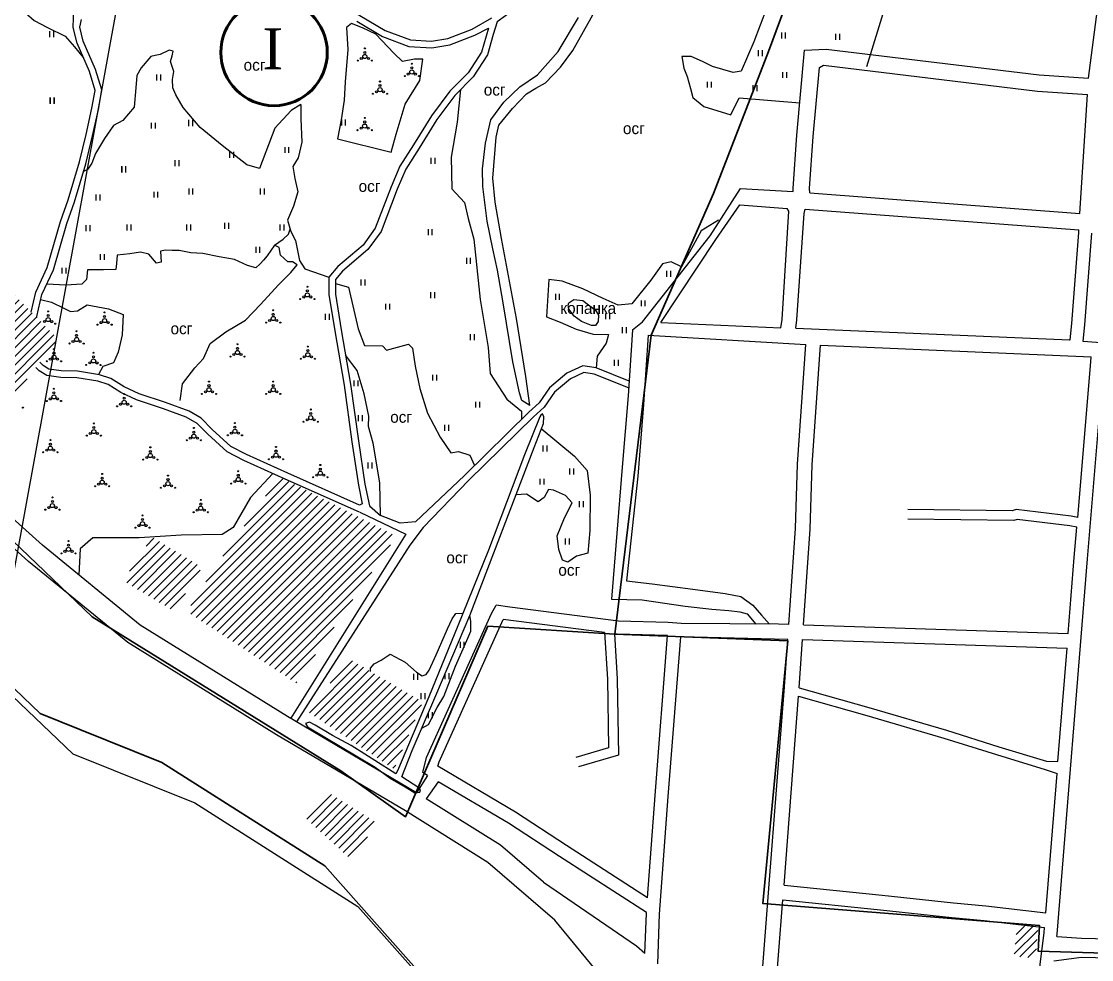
# Model space of a CAD drawing. Header units: millimetres. Extents: x 1378883 to 1389511, y 5662980 to 5673292.
# Drawn here: x 1384450 to 1385104, y 5668593 to 5669166 of the extents above; entities that cross this region are included whole.
import ezdxf

# ---------------------------------------------------------------- set-up
doc = ezdxf.new("R2010")
doc.units = ezdxf.units.MM
doc.layers.add('_5Інше', color=252, linetype='Continuous', lineweight=25)
for name, color, linetype in [('zona', 3, 'Continuous'), ('вулиці', 7, 'Continuous'), ('ВулНазва', 7, 'Continuous'), ('КартаСкан', 252, 'Continuous'), ('район', 6, 'Continuous')]:
    doc.layers.add(name, color=color, linetype=linetype)
doc.layers.get('ВулНазва').off()
picture_1 = doc.add_image_def('image1.tif', size_in_pixel=(29607, 29619))
pattern_1 = [(45, (2.4066, 2.8008), (-2.6516504294, 2.6516504294), [])]

# ---------------------------------------------------------------- blocks, each defined once
blk = doc.blocks.new('ТуріяВодоох')
at = {"layer": '_5Інше', "color": 140}
blk.add_lwpolyline([(48682, 27510), (48729, 27348), (48132, 27408), (47610, 27124), (47504, 26544), (47282, 26450), (47208, 26336), (47222, 26234), (47363, 26200), (47363, 26078), (47280, 26086), (47240, 25798), (47150, 25804)], dxfattribs=at)
blk = doc.blocks.new('ЛвЗд')
at = {"layer": '_5Інше', "color": 204, "linetype": 'Continuous'}
for points in [[(47223.884, 26805.976), (47549.646, 26491.135)], [(47549.646, 26491.135), (47623.926, 26460.628)], [(47623.926, 26460.628), (47723.211, 26396.857)], [(47723.211, 26396.857), (47977.079, 26107.139)]]:
    blk.add_lwpolyline(points, dxfattribs=at)

msp = doc.modelspace()

# ---------------------------------------------------------------- hatches: boundary and pattern name
at = {"layer": 'вулиці', "lineweight": -2}
h = msp.add_hatch(dxfattribs=at)
h.set_pattern_fill('ANSI31', color=2, scale=30, style=0)
h.set_pattern_definition(pattern_1)
h.paths.add_polyline_path([(1384470.32, 5668970.08), (1384470.9, 5668973.23), (1384436.62, 5669007.55), (1384375.42, 5668928.47), (1384410.74, 5668893.09)])
h.paths.add_polyline_path([(1384393.45, 5668938.45), (1384445.95, 5668938.45), (1384445.95, 5668945.95), (1384393.45, 5668945.95)], flags=24)
h = msp.add_hatch(dxfattribs=at)
h.set_pattern_fill('ANSI31', color=2, scale=30, style=0)
h.set_pattern_definition(pattern_1)
h.paths.add_polyline_path([(1384643.16, 5668869.67), (1384607.24, 5668888.01), (1384567.78, 5668832.43), (1384550.8, 5668805.46), (1384584.3, 5668783.6)])
h.paths.add_polyline_path([(1384583.23, 5668833.34), (1384608.23, 5668833.34), (1384608.23, 5668838.34), (1384583.23, 5668838.34)], flags=24)
h = msp.add_hatch(dxfattribs=at)
h.set_pattern_fill('ANSI31', color=2, scale=30, style=0)
h.set_pattern_definition(pattern_1)
h.paths.add_polyline_path([(1384678.67, 5668851.54), (1384643.16, 5668869.67), (1384584.27, 5668783.56), (1384617.41, 5668761.94)])
h.paths.add_polyline_path([(1384623.13, 5668814.24), (1384644.52, 5668814.24), (1384644.52, 5668821.71), (1384623.13, 5668821.71)], flags=24)
h = msp.add_hatch(dxfattribs=at)
h.set_pattern_fill('ANSI31', color=2, scale=30, style=0)
h.set_pattern_definition(pattern_1)
h.paths.add_polyline_path([(1384559.98, 5668832.66), (1384529.42, 5668850.99), (1384511.9, 5668824.33), (1384543, 5668805.69)])
h.paths.add_polyline_path([(1384502.47, 5668824.87), (1384562.89, 5668824.87), (1384562.89, 5668833.62), (1384502.47, 5668833.62)], flags=9)
h = msp.add_hatch(dxfattribs=at)
h.set_pattern_fill('ANSI31', color=2, scale=30, style=0)
h.set_pattern_definition(pattern_1)
h.paths.add_polyline_path([(1384651.38, 5668775.72), (1384649.46, 5668776.79), (1384625.08, 5668744.04), (1384677.28, 5668709.26), (1384680.25, 5668715.83), (1384694.75, 5668750.35)])
h.paths.add_polyline_path([(1384624.15, 5668740.44), (1384693.32, 5668740.44), (1384693.32, 5668747.94), (1384624.15, 5668747.94)], flags=9)
h = msp.add_hatch(dxfattribs=at)
h.set_pattern_fill('ANSI31', color=2, scale=30, style=0)
h.set_pattern_definition(pattern_1)
h.paths.add_polyline_path([(1384639.01, 5668693.82), (1384622.11, 5668680.37), (1384651.68, 5668653.44), (1384666.66, 5668676.5)])
h.paths.add_polyline_path([(1384618.36, 5668673.1), (1384663.36, 5668673.1), (1384663.36, 5668678.1), (1384618.36, 5668678.1)], flags=9)
h = msp.add_hatch(dxfattribs=at)
h.set_pattern_fill('ANSI31', color=2, scale=30, style=0)
h.set_pattern_definition(pattern_1)
h.paths.add_polyline_path([(1385068.95, 5668593.54), (1385069.98, 5668599.55), (1385070.71, 5668612.88), (1385057.87, 5668613.64), (1385056.18, 5668594.96)])
h.paths.add_polyline_path([(1385056.8, 5668601.69), (1385072.63, 5668601.69), (1385072.63, 5668606.69), (1385056.8, 5668606.69)], flags=9)

# ---------------------------------------------------------------- linework, layer by layer
at = {"layer": 'zona', "color": 3, "lineweight": 60}
msp.add_circle((1384603.96, 5669147.21), 32.54, dxfattribs=at)
at = {"layer": 'вулиці', "color": 7, "lineweight": -2}
for p, q in [((1384466.97, 5669156.59), (1384466.97, 5669160.19)), ((1384466.97, 5669156.59), (1384466.97, 5669160.19)), ((1384469.37, 5669156.59), (1384469.37, 5669160.19)), ((1384469.37, 5669156.59), (1384469.37, 5669160.19)), ((1384467.24, 5669115.99), (1384467.24, 5669119.59)), ((1384467.29, 5669115.76), (1384467.29, 5669119.36)), ((1384467.41, 5669116.07), (1384467.41, 5669119.67)), ((1384469.64, 5669115.99), (1384469.64, 5669119.59)), ((1384469.69, 5669115.76), (1384469.69, 5669119.36)), ((1384469.81, 5669116.07), (1384469.81, 5669119.67))]:
    msp.add_line(p, q, dxfattribs=at)
at = {"layer": 'вулиці', "color": 7}
for p, q in [((1384914.16, 5669155.71), (1384914.16, 5669159.31)), ((1384916.56, 5669155.71), (1384916.56, 5669159.31)), ((1384947.27, 5669154.98), (1384947.27, 5669158.58)), ((1384949.67, 5669154.98), (1384949.67, 5669158.58)), ((1384900.03, 5669145), (1384900.03, 5669148.6)), ((1384902.43, 5669145), (1384902.43, 5669148.6)), ((1384532.3, 5669130.13), (1384532.3, 5669133.73)), ((1384532.3, 5669130.13), (1384532.3, 5669133.73)), ((1384534.7, 5669130.13), (1384534.7, 5669133.73)), ((1384534.7, 5669130.13), (1384534.7, 5669133.73)), ((1384914.89, 5669131.62), (1384914.89, 5669135.22)), ((1384917.29, 5669131.62), (1384917.29, 5669135.22)), ((1384868.82, 5669125.73), (1384868.82, 5669129.33)), ((1384871.22, 5669125.73), (1384871.22, 5669129.33)), ((1384896.83, 5669123.54), (1384896.83, 5669127.14)), ((1384899.23, 5669123.54), (1384899.23, 5669127.14)), ((1384529.14, 5669100.64), (1384529.14, 5669104.24)), ((1384529.14, 5669100.64), (1384529.14, 5669104.24)), ((1384531.54, 5669100.64), (1384531.54, 5669104.24)), ((1384531.54, 5669100.64), (1384531.54, 5669104.24)), ((1384551.93, 5669102.36), (1384551.93, 5669105.96)), ((1384551.97, 5669102.12), (1384551.97, 5669105.72)), ((1384554.33, 5669102.36), (1384554.33, 5669105.96)), ((1384554.37, 5669102.12), (1384554.37, 5669105.72)), ((1384645.32, 5669102.57), (1384645.32, 5669106.17)), ((1384647.72, 5669102.57), (1384647.72, 5669106.17)), ((1384610.69, 5669085.81), (1384610.69, 5669089.41)), ((1384610.69, 5669085.81), (1384610.69, 5669089.41)), ((1384613.09, 5669085.81), (1384613.09, 5669089.41)), ((1384613.09, 5669085.81), (1384613.09, 5669089.41)), ((1384543.64, 5669077.81), (1384543.64, 5669081.41)), ((1384543.64, 5669077.81), (1384543.64, 5669081.41)), ((1384546.04, 5669077.81), (1384546.04, 5669081.41)), ((1384546.04, 5669077.81), (1384546.04, 5669081.41)), ((1384577.01, 5669082.87), (1384577.01, 5669086.47)), ((1384579.41, 5669082.87), (1384579.41, 5669086.47)), ((1384700.06, 5669079.12), (1384700.06, 5669082.72)), ((1384702.46, 5669079.12), (1384702.46, 5669082.72)), ((1384511, 5669074.04), (1384511, 5669077.64)), ((1384511.04, 5669073.8), (1384511.04, 5669077.4)), ((1384511.05, 5669074.16), (1384511.05, 5669077.76)), ((1384511.09, 5669073.92), (1384511.09, 5669077.52)), ((1384511.09, 5669073.92), (1384511.09, 5669077.52)), ((1384513.4, 5669074.04), (1384513.4, 5669077.64)), ((1384513.44, 5669073.8), (1384513.44, 5669077.4)), ((1384513.45, 5669074.16), (1384513.45, 5669077.76)), ((1384513.49, 5669073.92), (1384513.49, 5669077.52)), ((1384513.49, 5669073.92), (1384513.49, 5669077.52)), ((1384530.63, 5669058.49), (1384530.63, 5669062.09)), ((1384530.63, 5669058.49), (1384530.63, 5669062.09)), ((1384533.03, 5669058.49), (1384533.03, 5669062.09)), ((1384533.03, 5669058.49), (1384533.03, 5669062.09)), ((1384552.04, 5669060.4), (1384552.04, 5669064)), ((1384552.04, 5669060.4), (1384552.04, 5669064)), ((1384554.44, 5669060.4), (1384554.44, 5669064)), ((1384554.44, 5669060.4), (1384554.44, 5669064)), ((1384595.68, 5669060.4), (1384595.68, 5669064)), ((1384598.08, 5669060.4), (1384598.08, 5669064)), ((1384495.27, 5669056.82), (1384495.27, 5669060.42)), ((1384495.27, 5669056.82), (1384495.27, 5669060.42)), ((1384497.67, 5669056.82), (1384497.67, 5669060.42)), ((1384497.67, 5669056.82), (1384497.67, 5669060.42)), ((1384514.28, 5669038.5), (1384514.28, 5669042.1)), ((1384514.28, 5669038.5), (1384514.28, 5669042.1)), ((1384516.68, 5669038.5), (1384516.68, 5669042.1)), ((1384516.68, 5669038.5), (1384516.68, 5669042.1)), ((1384550.65, 5669038.5), (1384550.65, 5669042.1)), ((1384550.65, 5669038.5), (1384550.65, 5669042.1)), ((1384553.05, 5669038.5), (1384553.05, 5669042.1)), ((1384553.05, 5669038.5), (1384553.05, 5669042.1)), ((1384573.86, 5669039.44), (1384573.86, 5669043.04)), ((1384576.26, 5669039.44), (1384576.26, 5669043.04)), ((1384607.69, 5669038.5), (1384607.69, 5669042.1)), ((1384607.69, 5669038.5), (1384607.69, 5669042.1)), ((1384610.09, 5669038.5), (1384610.09, 5669042.1)), ((1384610.09, 5669038.5), (1384610.09, 5669042.1)), ((1384489.24, 5669038.1), (1384489.24, 5669041.7)), ((1384489.24, 5669038.1), (1384489.24, 5669041.7)), ((1384491.64, 5669038.1), (1384491.64, 5669041.7)), ((1384491.64, 5669038.1), (1384491.64, 5669041.7)), ((1384698.26, 5669035.63), (1384698.26, 5669039.23)), ((1384700.66, 5669035.63), (1384700.66, 5669039.23)), ((1384497.91, 5669020.44), (1384497.91, 5669024.04)), ((1384497.91, 5669020.44), (1384497.91, 5669024.04)), ((1384500.31, 5669020.44), (1384500.31, 5669024.04)), ((1384500.31, 5669020.44), (1384500.31, 5669024.04)), ((1384592.98, 5669024.77), (1384592.98, 5669028.37)), ((1384592.98, 5669024.77), (1384592.98, 5669028.37)), ((1384595.38, 5669024.77), (1384595.38, 5669028.37)), ((1384595.38, 5669024.77), (1384595.38, 5669028.37)), ((1384721.68, 5669018.03), (1384721.68, 5669021.63)), ((1384724.08, 5669018.03), (1384724.08, 5669021.63)), ((1384474.58, 5669012.04), (1384474.58, 5669015.64)), ((1384474.58, 5669012.04), (1384474.58, 5669015.64)), ((1384476.98, 5669012.04), (1384476.98, 5669015.64)), ((1384476.98, 5669012.04), (1384476.98, 5669015.64)), ((1384843.97, 5669010.18), (1384843.97, 5669013.78)), ((1384846.37, 5669010.18), (1384846.37, 5669013.78)), ((1384657.28, 5669004.77), (1384657.28, 5669008.37)), ((1384659.68, 5669004.77), (1384659.68, 5669008.37)), ((1384699.86, 5668997.07), (1384699.86, 5669000.67)), ((1384702.26, 5668997.07), (1384702.26, 5669000.67)), ((1384776.09, 5668996.12), (1384776.09, 5668999.72)), ((1384778.49, 5668996.12), (1384778.49, 5668999.72)), ((1384672.25, 5668990.09), (1384672.25, 5668993.69)), ((1384674.65, 5668990.09), (1384674.65, 5668993.69)), ((1384828.42, 5668992.13), (1384828.42, 5668995.73)), ((1384830.82, 5668992.13), (1384830.82, 5668995.73)), ((1384635.47, 5668983.82), (1384635.47, 5668987.42)), ((1384637.87, 5668983.82), (1384637.87, 5668987.42)), ((1384806.77, 5668984.15), (1384806.77, 5668987.75)), ((1384809.17, 5668984.15), (1384809.17, 5668987.75)), ((1384816.86, 5668975.75), (1384816.86, 5668979.35)), ((1384819.26, 5668975.75), (1384819.26, 5668979.35)), ((1384724.1, 5668971.49), (1384724.1, 5668975.09)), ((1384726.5, 5668971.49), (1384726.5, 5668975.09)), ((1384812.03, 5668955.8), (1384812.03, 5668959.4)), ((1384814.43, 5668955.8), (1384814.43, 5668959.4)), ((1384652.91, 5668943.2), (1384652.91, 5668946.8)), ((1384655.31, 5668943.2), (1384655.31, 5668946.8)), ((1384700.96, 5668946.69), (1384700.96, 5668950.29)), ((1384703.36, 5668946.69), (1384703.36, 5668950.29)), ((1384727.35, 5668930.14), (1384727.35, 5668933.74)), ((1384729.75, 5668930.14), (1384729.75, 5668933.74)), ((1384655.52, 5668921.9), (1384655.52, 5668925.5)), ((1384657.92, 5668921.9), (1384657.92, 5668925.5)), ((1384708.3, 5668916.05), (1384708.3, 5668919.65)), ((1384710.7, 5668916.05), (1384710.7, 5668919.65)), ((1384768.38, 5668903.43), (1384768.38, 5668907.03)), ((1384770.78, 5668903.43), (1384770.78, 5668907.03)), ((1384661.51, 5668893.01), (1384661.51, 5668896.61)), ((1384663.91, 5668893.01), (1384663.91, 5668896.61)), ((1384784.68, 5668889.28), (1384784.68, 5668892.88)), ((1384787.08, 5668889.28), (1384787.08, 5668892.88)), ((1384766.61, 5668883.13), (1384766.61, 5668886.73)), ((1384769.01, 5668883.13), (1384769.01, 5668886.73)), ((1384790.64, 5668869.33), (1384790.64, 5668872.93)), ((1384793.04, 5668869.33), (1384793.04, 5668872.93)), ((1384782.06, 5668846.51), (1384782.06, 5668850.11)), ((1384784.46, 5668846.51), (1384784.46, 5668850.11)), ((1384717.81, 5668783.36), (1384717.81, 5668786.96)), ((1384720.21, 5668783.36), (1384720.21, 5668786.96)), ((1384689.38, 5668763.81), (1384689.38, 5668767.41)), ((1384691.78, 5668763.81), (1384691.78, 5668767.41)), ((1384708.5, 5668764.19), (1384708.5, 5668767.79)), ((1384710.9, 5668764.19), (1384710.9, 5668767.79)), ((1384693.86, 5668752.07), (1384693.86, 5668755.67)), ((1384696.26, 5668752.07), (1384696.26, 5668755.67)), ((1384698.42, 5668740.46), (1384698.42, 5668744.06)), ((1384700.82, 5668740.46), (1384700.82, 5668744.06))]:
    msp.add_line(p, q, dxfattribs=at)
at = {"layer": 'вулиці', "color": 7, "lineweight": -2}
for points in [[(1384691.08, 5668694.84), (1384691.08, 5668694.84), (1384612.1, 5668741.43), (1384522.25, 5668797.2), (1384462.47, 5668846.04), (1384402.79, 5668899.63), (1384329.83, 5668966.7), (1384223.34, 5669066.62), (1384032.82, 5669243.25), (1383753.64, 5669510.88)], [(1384481.27, 5669162.55), (1384481.69, 5669173.84), (1384489.2, 5669203.9), (1384499.52, 5669237.52), (1384499.71, 5669251.58), (1384492.39, 5669268.83), (1384488.25, 5669279.99), (1384489.19, 5669298.18), (1384493.13, 5669313.17), (1384497.08, 5669347.78), (1384498.87, 5669356.71), (1384500.5, 5669371.37)], [(1384489.2, 5669203.9), (1384482.25, 5669214.51), (1384478.61, 5669220.87), (1384471.18, 5669223.74), (1384465.88, 5669219.66), (1384455.27, 5669202.4), (1384450.73, 5669185.6), (1384450.42, 5669176.67), (1384452.39, 5669171.22), (1384457.39, 5669166.68), (1384465.44, 5669162.37), (1384476.35, 5669157.07), (1384481.95, 5669150.56), (1384487.39, 5669144.15)], [(1384717.93, 5669124.5), (1384715.84, 5669104.63), (1384712.18, 5669083.2), (1384712.7, 5669063.86), (1384720.29, 5669055.5), (1384722.65, 5669045.83), (1384726.05, 5669033.17), (1384729.98, 5668996.32), (1384734.86, 5668966.86), (1384736.12, 5668951.11), (1384746.21, 5668935.36), (1384755.25, 5668927.96), (1384755.22, 5668922.96)], [(1384784.03, 5668994.13), (1384787.2, 5668996.3), (1384792.68, 5668995.67), (1384800.49, 5668989.77), (1384802.18, 5668986.68), (1384802.11, 5668982.74), (1384800.49, 5668980.42), (1384798.03, 5668980.35), (1384791.91, 5668982.74), (1384787.41, 5668985.97), (1384784.17, 5668990.26), (1384783.68, 5668992.86), (1384784.03, 5668994.13)], [(1384822.95, 5668977.64), (1384829.03, 5668982.69)], [(1384820.91, 5668946.36), (1384800.74, 5668954.41), (1384792.74, 5668955.74), (1384782.92, 5668951.26), (1384772.26, 5668942.29), (1384765.95, 5668933.04), (1384759.63, 5668927.3), (1384720.31, 5668888.68), (1384690.46, 5668860.28), (1384681.06, 5668859.47), (1384669.12, 5668864.34)], [(1384820.64, 5668942.17), (1384799.66, 5668950.53), (1384793.29, 5668951.59), (1384785.08, 5668947.85), (1384775.25, 5668939.58), (1384768.99, 5668930.4), (1384762.38, 5668924.39), (1384723.09, 5668885.81), (1384695.02, 5668856.9), (1384687.03, 5668846.08), (1384687.03, 5668846.08)], [(1384603.16, 5668889.86), (1384589.65, 5668875.33), (1384579.04, 5668856.87), (1384572.35, 5668852.55), (1384547.19, 5668852.16), (1384521.64, 5668850.59), (1384493.34, 5668850.59), (1384485.47, 5668843.91), (1384484.64, 5668827.93)], [(1384656.35, 5668866.23), (1384684.57, 5668852.75)], [(1384684.57, 5668852.75), (1384614.33, 5668740.29)], [(1384687.03, 5668846.08), (1384617.7, 5668738.13)], [(1384694.23, 5668734.21), (1384698.35, 5668736.51), (1384703.63, 5668746.97), (1384707.64, 5668753.69), (1384714.8, 5668772.13), (1384721.87, 5668787.78), (1384724.17, 5668793.51), (1384724.17, 5668799.72), (1384723.65, 5668803.05)]]:
    msp.add_lwpolyline(points, dxfattribs=at)
at = {"layer": 'вулиці', "color": 7}
for points in [[(1385117.66, 5668170.14), (1385119.44, 5668179.84), (1385115.81, 5668191.14), (1385084.93, 5668207.59), (1385044.55, 5668231.07), (1385011.11, 5668263.88), (1384921.24, 5668355.63), (1384887.8, 5668391.45), (1384858.83, 5668466.34), (1384842.26, 5668500.97), (1384813.31, 5668563.37), (1384800.19, 5668586.95), (1384775.5, 5668616.92), (1384734.68, 5668652.27), (1384684.33, 5668683.73), (1384605.37, 5668730.3), (1384514.68, 5668786.6), (1384454.01, 5668836.16), (1384394.05, 5668890.01), (1384320.98, 5668957.17), (1384214.47, 5669057.11), (1384023.9, 5669233.79), (1383744.64, 5669501.49)], [(1384760.22, 5668931.43), (1384757.74, 5668949.15), (1384752.14, 5668984.56), (1384743.04, 5669033.44), (1384739.12, 5669055.65), (1384737.73, 5669070.46), (1384739.69, 5669095.45), (1384741.23, 5669102.85), (1384749.76, 5669112.91), (1384758.29, 5669121.99), (1384763.88, 5669125.35), (1384769.76, 5669128.56), (1384778.91, 5669138.15), (1384786.53, 5669148.32), (1384804.34, 5669180.17), (1384828.44, 5669224.47), (1384836.07, 5669239.12), (1384838.41, 5669246.16), (1384854.47, 5669274.2), (1384864.65, 5669295.89), (1384876.99, 5669322.37), (1384878.55, 5669327.64), (1384901.83, 5669326.86), (1384920.72, 5669324.17)], [(1385074.88, 5669283.87), (1385072.35, 5669279.99), (1385067.38, 5669272.67), (1385060.77, 5669267.25), (1385054.26, 5669263.27), (1385041.18, 5669255.77), (1385022.43, 5669243.93), (1385019.24, 5669236.15), (1385015.88, 5669232.79), (1385011.63, 5669236.15), (1385006.68, 5669232.09), (1385002.96, 5669226.43), (1384990.69, 5669213.12), (1384988.46, 5669203.97), (1384991.18, 5669196.06), (1384972.62, 5669182.22), (1384977.53, 5669176.19), (1384966.05, 5669138.47)], [(1385101.58, 5669131.56), (1385111.45, 5669206.75)], [(1384912.53, 5669194.58), (1384897.24, 5669153.61), (1384889.4, 5669135.88), (1384884.44, 5669135.05), (1384871.89, 5669138.66), (1384865.87, 5669141.75), (1384858.83, 5669144.67), (1384853.15, 5669144.84), (1384854.35, 5669137.63), (1384856.42, 5669132.47), (1384858.48, 5669125.09), (1384859.86, 5669119.59), (1384866.56, 5669114.27), (1384883.07, 5669109.12), (1384888.23, 5669119.42), (1384925.25, 5669116.33), (1384925.25, 5669116.33)], [(1384524.86, 5669191.23), (1384533.28, 5669183.94), (1384545.57, 5669177.47), (1384554.14, 5669174.72), (1384565.4, 5669175.03), (1384582.63, 5669178.37), (1384598.52, 5669181.51), (1384616.56, 5669181.51), (1384634.35, 5669180.61), (1384656.44, 5669169.89), (1384671.97, 5669160.62), (1384687.27, 5669154.83), (1384700.17, 5669154.04), (1384710.23, 5669155.77), (1384725.05, 5669161.52), (1384737.01, 5669168.37)], [(1384750.47, 5669173.23), (1384740.41, 5669165.9), (1384737.9, 5669158.15), (1384734.32, 5669145.68), (1384725.73, 5669132.29), (1384714.42, 5669120.98), (1384703.51, 5669106.29), (1384692.61, 5669088.7), (1384684.44, 5669075.93), (1384679.2, 5669063.58), (1384669.33, 5669037.89), (1384661.37, 5669026.8), (1384645.86, 5669013.61), (1384641.46, 5669008.38), (1384641.46, 5668999.58), (1384645.02, 5668977.72), (1384650.68, 5668944.43), (1384655.5, 5668909.77), (1384659.48, 5668883.39), (1384662.21, 5668870.21), (1384669.12, 5668864.34), (1384669.12, 5668864.34)], [(1384459.05, 5668985.1), (1384459.09, 5668985.76), (1384462.16, 5668999.38), (1384469.15, 5669014.37), (1384477.34, 5669042.72), (1384481.95, 5669056), (1384488.94, 5669079.24), (1384493.04, 5669096.27), (1384496.62, 5669112.44), (1384498.67, 5669124.29), (1384494.92, 5669136.89), (1384487.42, 5669154.09), (1384485.38, 5669162.6), (1384486.4, 5669167.37)], [(1384654.54, 5669166.37), (1384670.22, 5669157), (1384686.42, 5669150.87), (1384700.39, 5669150.02), (1384711.3, 5669151.9), (1384726.68, 5669157.86), (1384734.95, 5669162.03)], [(1384760.22, 5668931.43), (1384755.45, 5668934.54), (1384753.99, 5668939.27), (1384749.94, 5668958.16), (1384743.98, 5668994.23), (1384740.42, 5669014.26), (1384737.69, 5669027.23), (1384734.3, 5669044.03), (1384731.58, 5669065.32), (1384731.41, 5669076.18), (1384733.28, 5669091.79), (1384736.34, 5669106.13), (1384744.32, 5669116.82), (1384754.18, 5669126.15), (1384764.88, 5669133.45), (1384777.64, 5669147.79), (1384790.04, 5669168.49)], [(1384455.62, 5668988.53), (1384458.35, 5669000.68), (1384465.39, 5669015.78), (1384473.53, 5669043.93), (1384478.14, 5669057.23), (1384485.08, 5669080.28), (1384489.14, 5669097.17), (1384492.69, 5669113.22), (1384494.57, 5669124.05), (1384491.16, 5669135.52), (1384483.61, 5669152.81), (1384481.27, 5669162.55)], [(1384734.95, 5669162.03), (1384730.64, 5669147.35), (1384722.6, 5669134.81), (1384711.38, 5669123.61), (1384700.2, 5669108.54), (1384689.23, 5669090.84), (1384680.89, 5669077.81), (1384675.49, 5669065.08), (1384665.78, 5669039.8), (1384658.4, 5669029.53), (1384643.01, 5669016.44), (1384637.46, 5669009.83), (1384637.46, 5668999.26), (1384641.08, 5668977.06), (1384646.73, 5668943.82), (1384651.54, 5668909.19), (1384655.54, 5668882.69), (1384657.89, 5668871.34)], [(1384646.81, 5669118), (1384645.01, 5669105.94), (1384642.7, 5669094.4), (1384675.57, 5669086.19), (1384678.66, 5669097.22), (1384684.05, 5669115.69), (1384693.04, 5669130.06), (1384694.84, 5669143.15), (1384689.7, 5669143.15), (1384682.51, 5669141.61), (1384677.12, 5669146.74), (1384666.14, 5669158.42), (1384658.01, 5669162.16), (1384651.38, 5669164.94), (1384648.17, 5669162.37), (1384649.02, 5669149.01), (1384647.42, 5669129.23), (1384646.81, 5669118)], [(1384620.34, 5669115.33), (1384614.37, 5669111.76), (1384604.35, 5669101.03), (1384595.04, 5669076.24), (1384595.04, 5669076.24), (1384587.4, 5669078.62), (1384572.37, 5669090.3), (1384558.77, 5669101.27), (1384548.51, 5669113.66), (1384543.97, 5669121.29), (1384542.06, 5669125.58), (1384541.87, 5669130.6), (1384542.74, 5669135.66), (1384540.76, 5669141.72), (1384541.75, 5669145.06), (1384542.37, 5669148.03), (1384539.89, 5669148.52), (1384534.45, 5669146.05), (1384531.23, 5669145.31), (1384528.76, 5669144.69), (1384522.69, 5669137.89), (1384520.09, 5669133.19), (1384519.6, 5669125.53), (1384518.46, 5669113.83), (1384511.53, 5669105.67), (1384505.84, 5669102.58), (1384500.27, 5669094.54), (1384494.95, 5669085.4), (1384492.6, 5669079.59), (1384490.25, 5669075.88), (1384487.42, 5669074.18)], [(1384921.27, 5669062.14), (1384921.15, 5669064.08), (1384923.48, 5669096.64), (1384928.14, 5669148.68), (1384941.43, 5669149.26), (1385071.53, 5669133.59), (1385101.58, 5669131.56)], [(1384931.35, 5669061.33), (1384931.17, 5669064.04), (1384933.45, 5669095.83), (1384937.23, 5669138.06), (1384939.67, 5669139.4), (1385070.53, 5669123.64), (1385100.96, 5669121.58)], [(1385096.43, 5669048.86), (1385100.96, 5669121.58)], [(1384620.34, 5669115.33), (1384620.28, 5669106.6), (1384620.98, 5669092.37), (1384618.73, 5669082.79), (1384615.48, 5669077.43), (1384616.61, 5669070.11), (1384618.44, 5669062.07), (1384615.91, 5669053.36), (1384612.24, 5669044.76), (1384614.21, 5669037.86), (1384617.18, 5669032.22), (1384619.57, 5669020.1), (1384622.82, 5669014.89), (1384637.46, 5669009.83)], [(1384829.03, 5668982.69), (1384870.55, 5669035.1), (1384889.08, 5669063.98)], [(1384889.08, 5669063.98), (1384921.27, 5669062.14)], [(1384931.35, 5669061.33), (1384931.35, 5669061.33), (1385096.43, 5669048.86)], [(1384840.35, 5668982.28), (1384873.87, 5669032.86), (1384888.51, 5669054)], [(1384888.51, 5669054), (1384917.6, 5669051.94)], [(1384913.72, 5668978.87), (1384914.5, 5668984.06), (1384918.54, 5669050.16), (1384917.6, 5669051.94)], [(1384922.88, 5668978.75), (1384923.4, 5668983.86), (1384927.82, 5669048.84), (1384928.44, 5669051.53)], [(1384928.44, 5669051.53), (1385095.81, 5669038.88)], [(1384875.51, 5669044.63), (1384865.03, 5669038.11), (1384853, 5669016.28), (1384846.68, 5669019.17), (1384841.43, 5669017.96), (1384834.17, 5669008.09), (1384822.67, 5668993.58), (1384814.2, 5668992.77), (1384805.12, 5668996.8), (1384792.62, 5669002.85), (1384780.11, 5669007.48), (1384771.84, 5669008.49), (1384771.24, 5668998.62), (1384770.43, 5668985.72), (1384778.9, 5668982.3), (1384788.58, 5668978.06), (1384799.07, 5668975.04), (1384808.35, 5668974.84), (1384806.94, 5668969.6), (1384801.49, 5668961.66), (1384800.74, 5668954.41)], [(1384604.18, 5669029.41), (1384609.5, 5669033.1), (1384612.72, 5669036.19), (1384613.8, 5669039.3)], [(1385090.39, 5668971.52), (1385091.4, 5668981.51), (1385095.71, 5669037.23), (1385095.81, 5669038.88)], [(1385098.36, 5668970.84), (1385099.37, 5668980.79), (1385103.69, 5669036.68)], [(1384546.64, 5668934.58), (1384548.08, 5668944.69), (1384555.66, 5668954.55), (1384560.81, 5668960.27), (1384564.96, 5668969.42), (1384574.55, 5668976.56), (1384586.43, 5668983.66), (1384595.74, 5668993.24), (1384606.76, 5669005.25), (1384614.2, 5669012.68), (1384618.06, 5669017.4), (1384615.34, 5669019.26), (1384612.48, 5669019.26), (1384607.9, 5669023.4), (1384607.18, 5669027.98), (1384604.18, 5669029.41), (1384599.74, 5669022.83), (1384597.45, 5669020.26), (1384595.45, 5669018.12), (1384592.87, 5669015.69), (1384587.72, 5669016.97), (1384579.85, 5669020.69), (1384570.41, 5669022.4), (1384560.39, 5669024.26), (1384553.09, 5669024.69), (1384545.94, 5669026.26), (1384541.79, 5669026.12), (1384537.64, 5669026.41), (1384534.63, 5669025.69), (1384534.92, 5669018.97), (1384532.2, 5669018.54), (1384527.45, 5669023.85), (1384522.29, 5669025.13), (1384515.85, 5669024.13), (1384508.13, 5669023.42), (1384507.7, 5669018.27), (1384507.27, 5669014.56), (1384499.68, 5669014.27), (1384489.95, 5669014.27), (1384489.38, 5669008.41), (1384486.52, 5669005.55), (1384476.75, 5669005.1), (1384465.1, 5669005.68)], [(1384641.46, 5669006.03), (1384649.49, 5669003.73), (1384655.37, 5668978.24), (1384659.24, 5668968.07), (1384670.28, 5668967.93), (1384672.72, 5668965.21), (1384686.19, 5668968.93), (1384688.51, 5668966.4), (1384690.24, 5668955.52), (1384693.1, 5668941.77), (1384697.71, 5668926.8), (1384705.45, 5668912.19), (1384712.05, 5668902.45), (1384716.64, 5668903.31), (1384723.52, 5668901.16), (1384726.54, 5668894.8)], [(1384461.34, 5668996.2), (1384467.92, 5668994.61), (1384475.55, 5668990.87), (1384479.55, 5668988.93), (1384483.81, 5668989.32), (1384489.76, 5668993.06), (1384502.81, 5668990.48), (1384511.85, 5668987.12), (1384511.2, 5668974.74), (1384508.62, 5668964.15), (1384505.78, 5668957.44), (1384499.45, 5668955.38), (1384496.6, 5668950.36)], [(1384822.95, 5668977.64), (1384820.32, 5668937.38), (1384816.77, 5668893.84), (1384810.25, 5668813.18), (1384828.83, 5668812.61), (1384855.28, 5668808.82), (1384871.47, 5668806.99), (1384881.78, 5668806.11), (1384888.53, 5668805.41), (1384893.09, 5668804.17), (1384898.38, 5668797.87)], [(1384840.35, 5668982.28), (1384913.72, 5668978.87)], [(1384922.88, 5668978.75), (1385090.01, 5668971.55), (1385090.39, 5668971.52)], [(1384832.59, 5668974.49), (1384829.81, 5668931.99), (1384826.25, 5668888.37), (1384819.26, 5668824.3), (1384835.05, 5668822.44), (1384859.87, 5668819.14), (1384879.7, 5668816.58), (1384889.24, 5668814.71), (1384896.62, 5668809.5), (1384901.83, 5668803.29), (1384906.68, 5668797.82)], [(1384832.59, 5668974.49), (1384928.95, 5668968.68)], [(1385098.14, 5668970.86), (1385200.15, 5668963.33), (1385208.32, 5668962.54), (1385244.17, 5668958.39), (1385276.69, 5668955.12)], [(1384918.59, 5668797.73), (1384922.64, 5668856.32), (1384923.78, 5668895.6), (1384928.95, 5668968.68)], [(1384927.59, 5668797.48), (1384931.63, 5668855.87), (1384932.77, 5668895.15), (1384937.94, 5668968.29)], [(1384937.94, 5668968.29), (1385103.31, 5668961.18)], [(1384657.89, 5668871.34), (1384656.25, 5668870.65), (1384612.46, 5668890.03), (1384587.17, 5668901.5), (1384577.63, 5668906.44), (1384566.21, 5668916.82), (1384559.39, 5668923.64), (1384552.06, 5668928.06), (1384537.68, 5668933.22), (1384521.49, 5668938.67), (1384512.29, 5668942.93), (1384504.27, 5668947.87), (1384497.29, 5668950.25), (1384483.82, 5668952.47), (1384473.93, 5668952.64), (1384466.43, 5668953.66), (1384462.85, 5668955.87), (1384460.86, 5668957.86)], [(1384669.12, 5668864.34), (1384668.57, 5668884.2), (1384664.61, 5668908.48), (1384661.64, 5668918.71), (1384661.92, 5668924.93), (1384659.1, 5668938.62), (1384654.85, 5668952.95), (1384647.65, 5668962.24)], [(1385082.36, 5668607.02), (1385082.55, 5668608.45), (1385100.96, 5668837.85), (1385110.97, 5668957.5), (1385111.28, 5668960.49)], [(1385095.05, 5668863.09), (1385103.01, 5668958.24), (1385103.31, 5668961.18)], [(1384656.21, 5668866.3), (1384656.21, 5668866.3), (1384610.82, 5668886.38), (1384585.43, 5668897.9), (1384575.32, 5668903.13), (1384563.45, 5668913.93), (1384556.9, 5668920.46), (1384550.33, 5668924.43), (1384536.37, 5668929.45), (1384520.01, 5668934.95), (1384510.39, 5668939.4), (1384502.56, 5668944.23), (1384496.31, 5668946.36), (1384483.46, 5668948.47), (1384473.63, 5668948.64), (1384465.05, 5668949.81), (1384460.35, 5668952.71), (1384458.4, 5668954.67)], [(1384625.56, 5668738.02), (1384623.24, 5668737.17), (1384624.51, 5668735.06), (1384665.8, 5668710.42), (1384674.97, 5668703.76), (1384684, 5668698.44), (1384690.05, 5668694.71), (1384693.12, 5668695.09), (1384693.43, 5668696.55), (1384692.43, 5668697.85), (1384681.99, 5668704.44), (1384688.42, 5668720.63), (1384702.81, 5668754.25), (1384723.65, 5668803.05), (1384762.97, 5668905.73), (1384768.57, 5668920.45), (1384768.82, 5668924.62), (1384767.94, 5668926.27), (1384767.07, 5668925.58), (1384766.47, 5668924.57), (1384756.96, 5668901.4), (1384734.96, 5668843.15), (1384716.27, 5668796.81), (1384698.63, 5668753.4), (1384679.35, 5668708.17), (1384678.47, 5668706.41), (1384676.12, 5668707.81), (1384651.07, 5668723.67), (1384639.67, 5668729.72), (1384629, 5668736.18), (1384625.56, 5668738.02)], [(1384767.16, 5668917.37), (1384787.48, 5668900.56), (1384795.26, 5668891.7), (1384797.07, 5668876.7), (1384796.89, 5668855.14), (1384795.8, 5668841.23), (1384788.75, 5668839.42), (1384783.5, 5668835.8), (1384780.25, 5668836.89), (1384778.07, 5668843.39), (1384776.99, 5668851.89), (1384781.51, 5668862.73), (1384786.04, 5668871.95), (1384782.05, 5668876.47), (1384774.82, 5668879.72), (1384771.74, 5668880.08), (1384769.03, 5668875.2), (1384765.41, 5668872.67), (1384758.17, 5668877.37), (1384751.72, 5668876.95)], [(1385095.05, 5668863.09), (1385091.13, 5668863.93), (1385057.38, 5668867.98), (1385054.94, 5668867.12), (1384991.29, 5668867.93)], [(1385094.54, 5668857.07), (1385090.15, 5668858), (1385058.05, 5668861.85), (1385055.93, 5668861.11), (1384991.21, 5668861.93)], [(1385089.27, 5668792.08), (1385092.99, 5668838.5), (1385094.54, 5668857.07)], [(1384697.84, 5668705.36), (1384694.84, 5668707.13), (1384697.22, 5668716.34), (1384736.78, 5668804.31), (1384739.61, 5668809.38)], [(1384748.13, 5668808.24), (1384739.61, 5668809.38)], [(1384912.22, 5668797.78), (1384852.79, 5668798.19), (1384844.9, 5668798.8), (1384814.37, 5668799.73), (1384748.13, 5668808.24)], [(1384663.01, 5668768.91), (1384662.95, 5668771.02), (1384665.1, 5668773.69), (1384669.42, 5668775.74), (1384674.86, 5668779.53), (1384684.19, 5668774.71), (1384691.07, 5668768.46), (1384694.56, 5668766.31), (1384696.92, 5668767.13), (1384698.67, 5668769.69), (1384702.98, 5668779.02), (1384709.97, 5668795.06), (1384712.74, 5668801.01), (1384715.1, 5668804.29), (1384719.37, 5668804.47)], [(1384832.21, 5668630.66), (1384782.7, 5668662.66), (1384751.45, 5668682.94), (1384704.09, 5668710.96), (1384704.8, 5668713.68), (1384743.93, 5668800.71)], [(1384805.95, 5668792.74), (1384743.93, 5668800.71)], [(1384918.59, 5668797.73), (1384912.22, 5668797.78)], [(1384927.59, 5668797.48), (1385089.27, 5668792.08)], [(1384805.95, 5668792.74), (1384807.73, 5668764.17), (1384808.33, 5668722.28), (1384788.33, 5668716.4)], [(1384812.01, 5668791.97), (1384813.73, 5668764.4), (1384814.4, 5668717.81), (1384790.02, 5668710.64)], [(1384844.47, 5668790.81), (1384813.73, 5668791.74), (1384812.01, 5668791.97)], [(1384832.21, 5668630.66), (1384836.89, 5668693.03), (1384844.47, 5668790.81)], [(1384838.41, 5668590.16), (1384839.48, 5668620.57), (1384844.87, 5668692.42), (1384852.45, 5668790.19)], [(1384917.94, 5668788.42), (1384852.45, 5668790.19)], [(1384898.25, 5668530.64), (1384906.61, 5668638.99), (1384915.95, 5668759.62), (1384917.94, 5668788.42)], [(1384924.93, 5668758.96), (1384926.97, 5668788.5)], [(1384926.97, 5668788.5), (1385088.54, 5668783.1)], [(1385082.99, 5668713.85), (1385088.54, 5668783.1)], [(1384924.93, 5668758.96), (1384967.48, 5668746.87), (1385014.78, 5668733.04), (1385046.92, 5668722.87), (1385076.06, 5668714.06), (1385082.99, 5668713.85)], [(1384915.59, 5668638.29), (1384924.53, 5668753.87)], [(1384924.53, 5668753.87), (1384966.1, 5668742.07), (1385013.33, 5668728.25), (1385045.44, 5668718.09), (1385075.25, 5668709.09), (1385082.41, 5668706.66)], [(1384697.84, 5668705.36), (1384691.08, 5668694.84)], [(1385075.57, 5668621.49), (1385082.41, 5668706.66)], [(1384704.24, 5668701.57), (1384697.01, 5668691.13)], [(1384831.53, 5668621.58), (1384778.35, 5668655.94), (1384747.23, 5668676.13), (1384704.24, 5668701.57)], [(1384768.56, 5668640.12), (1384742.42, 5668662.76), (1384697.01, 5668691.13)], [(1384768.56, 5668640.12), (1384825.55, 5668601.25), (1384830.64, 5668596.86)], [(1384915.59, 5668638.29), (1384975.5, 5668632.2), (1385019.14, 5668627.59), (1385038.87, 5668625.61), (1385075.57, 5668621.49)], [(1384909.67, 5668561.68), (1384914.89, 5668629.32)], [(1384914.89, 5668629.32), (1384974.57, 5668623.25), (1385018.22, 5668618.63), (1385037.92, 5668616.66), (1385074.85, 5668612.52)], [(1384830.64, 5668596.86), (1384831.49, 5668621.01), (1384831.53, 5668621.58)], [(1385051.01, 5668242.95), (1385057.16, 5668247.55), (1385057.91, 5668257.68), (1385061.45, 5668332.82), (1385062.37, 5668362.22), (1385063.27, 5668389.21), (1385065.29, 5668446.94), (1385065.37, 5668458.72), (1385069.32, 5668552.43), (1385072.02, 5668590.03), (1385074.59, 5668609.3), (1385074.85, 5668612.52)], [(1385082.36, 5668607.02), (1385097.32, 5668605.98), (1385190.79, 5668603.75)], [(1385080.37, 5668592.07), (1385097.38, 5668594.4), (1385191.9, 5668592.15)]]:
    msp.add_lwpolyline(points, dxfattribs=at)
for centre, radius in [((1384659.47, 5669147.22), 0.625), ((1384659.47, 5669149.72), 0.312), ((1384655.14, 5669142.22), 0.312), ((1384657.3, 5669143.47), 0.625), ((1384659.47, 5669144.72), 1.25), ((1384661.63, 5669143.47), 0.625), ((1384663.8, 5669142.22), 0.312), ((1384688.14, 5669140.28), 0.312), ((1384685.97, 5669134.03), 0.625), ((1384688.14, 5669135.28), 1.25), ((1384688.14, 5669137.78), 0.625), ((1384690.3, 5669134.03), 0.625), ((1384668.7, 5669126.96), 0.625), ((1384668.7, 5669129.46), 0.312), ((1384683.81, 5669132.78), 0.312), ((1384692.47, 5669132.78), 0.312), ((1384664.37, 5669121.96), 0.312), ((1384666.54, 5669123.21), 0.625), ((1384668.7, 5669124.46), 1.25), ((1384670.87, 5669123.21), 0.625), ((1384673.03, 5669121.96), 0.312), ((1384659.37, 5669107.22), 0.312), ((1384657.21, 5669100.97), 0.625), ((1384659.37, 5669102.22), 1.25), ((1384659.37, 5669104.72), 0.625), ((1384661.54, 5669100.97), 0.625), ((1384655.04, 5669099.72), 0.312), ((1384663.7, 5669099.72), 0.312), ((1384624.33, 5669004.02), 0.312), ((1384620, 5668996.52), 0.312), ((1384622.17, 5668997.77), 0.625), ((1384624.33, 5668999.02), 1.25), ((1384624.33, 5669001.52), 0.625), ((1384626.5, 5668997.77), 0.625), ((1384628.66, 5668996.52), 0.312), ((1384603.47, 5668989.66), 0.312), ((1384463.72, 5668982.77), 0.625), ((1384465.93, 5668983.97), 1.25), ((1384465.93, 5668986.47), 0.625), ((1384465.93, 5668988.97), 0.312), ((1384468.09, 5668982.72), 0.625), ((1384500.41, 5668983.36), 1.25), ((1384500.41, 5668985.86), 0.625), ((1384500.41, 5668988.36), 0.312), ((1384601.3, 5668983.41), 0.625), ((1384603.47, 5668984.66), 1.25), ((1384603.47, 5668987.16), 0.625), ((1384605.63, 5668983.41), 0.625), ((1384470.26, 5668981.47), 0.312), ((1384483.32, 5668976.81), 0.312), ((1384496.08, 5668980.86), 0.312), ((1384498.25, 5668982.11), 0.625), ((1384502.58, 5668982.11), 0.625), ((1384504.74, 5668980.86), 0.312), ((1384599.14, 5668982.16), 0.312), ((1384607.8, 5668982.16), 0.312), ((1384481.11, 5668970.6), 0.625), ((1384483.32, 5668971.81), 1.25), ((1384483.32, 5668974.31), 0.625), ((1384485.49, 5668970.56), 0.625), ((1384469.49, 5668963.47), 0.625), ((1384469.49, 5668965.97), 0.312), ((1384478.95, 5668969.35), 0.312), ((1384487.65, 5668969.31), 0.312), ((1384493.62, 5668963.7), 0.312), ((1384581.63, 5668963.87), 1.25), ((1384581.63, 5668966.37), 0.625), ((1384581.63, 5668968.87), 0.312), ((1384624.59, 5668962.5), 1.25), ((1384624.59, 5668965), 0.625), ((1384624.59, 5668967.5), 0.312), ((1384465.11, 5668958.52), 0.312), ((1384467.27, 5668959.77), 0.625), ((1384469.49, 5668960.97), 1.25), ((1384471.65, 5668959.72), 0.625), ((1384473.82, 5668958.47), 0.312), ((1384491.41, 5668957.49), 0.625), ((1384493.62, 5668958.7), 1.25), ((1384493.62, 5668961.2), 0.625), ((1384495.79, 5668957.45), 0.625), ((1384577.3, 5668961.37), 0.312), ((1384579.46, 5668962.62), 0.625), ((1384583.79, 5668962.62), 0.625), ((1384585.96, 5668961.37), 0.312), ((1384620.26, 5668960), 0.312), ((1384622.43, 5668961.25), 0.625), ((1384626.76, 5668961.25), 0.625), ((1384628.92, 5668960), 0.312), ((1384489.25, 5668956.24), 0.312), ((1384497.95, 5668956.2), 0.312), ((1384564.22, 5668943.57), 0.625), ((1384564.22, 5668946.07), 0.312), ((1384603.47, 5668943.57), 0.625), ((1384603.47, 5668946.07), 0.312), ((1384512.37, 5668938.46), 0.312), ((1384559.89, 5668938.57), 0.312), ((1384562.05, 5668939.82), 0.625), ((1384564.22, 5668941.07), 1.25), ((1384566.38, 5668939.82), 0.625), ((1384568.55, 5668938.57), 0.312), ((1384599.14, 5668938.57), 0.312), ((1384601.3, 5668939.82), 0.625), ((1384603.47, 5668941.07), 1.25), ((1384605.63, 5668939.82), 0.625), ((1384607.8, 5668938.57), 0.312), ((1384508.04, 5668930.96), 0.312), ((1384510.21, 5668932.21), 0.625), ((1384512.37, 5668933.46), 1.25), ((1384512.37, 5668935.96), 0.625), ((1384514.54, 5668932.21), 0.625), ((1384516.7, 5668930.96), 0.312), ((1384626.38, 5668924.02), 1.25), ((1384626.38, 5668926.52), 0.625), ((1384626.38, 5668929.02), 0.312), ((1384493.85, 5668918.04), 0.625), ((1384493.85, 5668920.54), 0.312), ((1384554.97, 5668917.72), 0.312), ((1384580.06, 5668918.24), 0.625), ((1384580.06, 5668920.74), 0.312), ((1384622.05, 5668921.52), 0.312), ((1384624.22, 5668922.77), 0.625), ((1384628.55, 5668922.77), 0.625), ((1384630.71, 5668921.52), 0.312), ((1384489.52, 5668913.04), 0.312), ((1384491.69, 5668914.29), 0.625), ((1384493.85, 5668915.54), 1.25), ((1384496.02, 5668914.29), 0.625), ((1384498.18, 5668913.04), 0.312), ((1384552.81, 5668911.47), 0.625), ((1384554.97, 5668912.72), 1.25), ((1384554.97, 5668915.22), 0.625), ((1384557.14, 5668911.47), 0.625), ((1384575.73, 5668913.24), 0.312), ((1384577.9, 5668914.49), 0.625), ((1384580.06, 5668915.74), 1.25), ((1384582.23, 5668914.49), 0.625), ((1384584.39, 5668913.24), 0.312), ((1384528.39, 5668905.91), 0.312), ((1384550.64, 5668910.22), 0.312), ((1384559.31, 5668910.22), 0.312), ((1384605.17, 5668906.13), 0.312), ((1384524.06, 5668898.41), 0.312), ((1384526.22, 5668899.66), 0.625), ((1384528.39, 5668900.91), 1.25), ((1384528.39, 5668903.41), 0.625), ((1384530.55, 5668899.66), 0.625), ((1384532.72, 5668898.41), 0.312), ((1384600.84, 5668898.63), 0.312), ((1384603.01, 5668899.88), 0.625), ((1384605.17, 5668901.13), 1.25), ((1384605.17, 5668903.63), 0.625), ((1384607.34, 5668899.88), 0.625), ((1384609.5, 5668898.63), 0.312), ((1384632.24, 5668892.61), 0.625), ((1384632.24, 5668895.11), 0.312), ((1384498.96, 5668884.61), 1.25), ((1384498.96, 5668887.11), 0.625), ((1384498.96, 5668889.61), 0.312), ((1384539.17, 5668886.17), 0.625), ((1384539.17, 5668888.67), 0.312), ((1384579.95, 5668885.02), 0.625), ((1384582.12, 5668886.27), 1.25), ((1384582.12, 5668888.77), 0.625), ((1384582.12, 5668891.27), 0.312), ((1384584.28, 5668885.02), 0.625), ((1384627.91, 5668887.61), 0.312), ((1384630.08, 5668888.86), 0.625), ((1384632.24, 5668890.11), 1.25), ((1384634.41, 5668888.86), 0.625), ((1384636.57, 5668887.61), 0.312), ((1384501.12, 5668883.36), 0.625), ((1384503.29, 5668882.11), 0.312), ((1384534.84, 5668881.17), 0.312), ((1384537.01, 5668882.42), 0.625), ((1384539.17, 5668883.67), 1.25), ((1384541.34, 5668882.42), 0.625), ((1384543.5, 5668881.17), 0.312), ((1384468.55, 5668872.8), 0.625), ((1384468.55, 5668875.3), 0.312), ((1384468.55, 5668870.3), 1.25), ((1384470.72, 5668869.05), 0.625), ((1384472.88, 5668867.8), 0.312), ((1384523.59, 5668859.3), 1.25), ((1384523.59, 5668861.8), 0.625), ((1384523.59, 5668864.3), 0.312), ((1384525.75, 5668858.05), 0.625), ((1384527.92, 5668856.8), 0.312), ((1384478.38, 5668846.09), 0.625), ((1384478.38, 5668848.59), 0.312), ((1384478.38, 5668843.59), 1.25), ((1384480.54, 5668842.34), 0.625), ((1384482.71, 5668841.09), 0.312)]:
    msp.add_circle(centre, radius, dxfattribs=at)
at = {"layer": 'вулиці', "color": 7, "lineweight": -2}
for centre, radius in [((1384469.44, 5668936.71), 1.25), ((1384469.44, 5668939.21), 0.625), ((1384469.44, 5668941.71), 0.312), ((1384465.11, 5668934.21), 0.312), ((1384467.28, 5668935.46), 0.625), ((1384471.61, 5668935.46), 0.625), ((1384473.77, 5668934.21), 0.312), ((1384450.52, 5668930.14), 0.312), ((1384465.14, 5668904.11), 0.625), ((1384467.3, 5668905.36), 1.25), ((1384467.3, 5668907.86), 0.625), ((1384467.3, 5668910.36), 0.312), ((1384469.47, 5668904.11), 0.625), ((1384462.97, 5668902.86), 0.312), ((1384471.63, 5668902.86), 0.312), ((1384494.63, 5668882.11), 0.312), ((1384496.79, 5668883.36), 0.625), ((1384577.79, 5668883.77), 0.312), ((1384586.45, 5668883.77), 0.312), ((1384559.18, 5668873.74), 0.312), ((1384464.22, 5668867.8), 0.312), ((1384466.39, 5668869.05), 0.625), ((1384554.85, 5668866.24), 0.312), ((1384557.01, 5668867.49), 0.625), ((1384559.18, 5668868.74), 1.25), ((1384559.18, 5668871.24), 0.625), ((1384561.34, 5668867.49), 0.625), ((1384563.51, 5668866.24), 0.312), ((1384519.26, 5668856.8), 0.312), ((1384521.42, 5668858.05), 0.625), ((1384474.05, 5668841.09), 0.312), ((1384476.21, 5668842.34), 0.625)]:
    msp.add_circle(centre, radius, dxfattribs=at)
at = {"layer": 'район', "color": 6, "lineweight": 35}
for points in [[(1384485.24, 5668733.51), (1384460.96, 5668743.31), (1384149.07, 5669042.93), (1384197.02, 5669085.54), (1383929.38, 5669339.01)], [(1384812.18, 5668791.74), (1384834.33, 5668974.5), (1384872.48, 5669061.02), (1384906.13, 5669147.81), (1384938.1, 5669234.22), (1384971.18, 5669323.65), (1385076.58, 5669291.58), (1385175.66, 5669292.21), (1385374.04, 5669258.63)], [(1385750.01, 5668643.61), (1385551.17, 5668617.58), (1385533.42, 5668615.26), (1385362.92, 5668589.14), (1385070.93, 5668597.97), (1385071.67, 5668613.75), (1384902.69, 5668627.07), (1384917.85, 5668787.67), (1384812.18, 5668791.74), (1384734.7, 5668796.56), (1384684.39, 5668680.19), (1384644.79, 5668708.13), (1384492.86, 5668802.29), (1384197.02, 5669085.54)], [(1384485.24, 5668733.51), (1384535.42, 5668713.25), (1384635.08, 5668650.06), (1384890.64, 5668361.84), (1384894, 5668364.88), (1384901.65, 5668356.4), (1384898.27, 5668353.41), (1385017.68, 5668228.58), (1385097.09, 5668186.69), (1385096.66, 5668195.26), (1385115.81, 5668186.24), (1385109.77, 5668180.52), (1385256.21, 5668114.69), (1385312.77, 5668068.34), (1385463.43, 5667934.07), (1385577.72, 5667837.8), (1385952.34, 5667445.71)]]:
    msp.add_lwpolyline(points, dxfattribs=at)

# ---------------------------------------------------------------- block references
at = {"layer": 'вулиці', "color": 7}
msp.add_blockref('ТуріяВодоох', (1336928.92, 5642221.42), dxfattribs=at)
at = {"layer": 'ВулНазва', "color": 7, "lineweight": 9, "rotation": 0.3369352804470327}
msp.add_blockref('ЛвЗд', (1337087.97, 5641948.35), dxfattribs=at)

# ---------------------------------------------------------------- texts
at = {"layer": 'вулиці', "color": 7}
for s, p in [('осг', (1384585.38, 5669136.07)), ('осг', (1384732.13, 5669120.87)), ('осг', (1384817.17, 5669097.32)), ('осг', (1384655.65, 5669062.02)), ('копанка', (1384778.95, 5668987.46)), ('осг', (1384540.72, 5668975.01)), ('осг', (1384674.95, 5668920.93)), ('осг', (1384709.25, 5668835.02)), ('осг', (1384777.69, 5668827.42))]:
    msp.add_text(s, height=7, dxfattribs=at).set_placement(p)
at = {"layer": 'район', "insert": (1384596.89, 5669161.98), "char_height": 25, "width": 80.2867, "attachment_point": 1}
msp.add_mtext('{\\fTimes New Roman|b0|i0|c204|p18;\\C3;І}', dxfattribs=at)

# ---------------------------------------------------------------- pictures from other files: only their frames are drawn
at = {"layer": 'КартаСкан'}
image = msp.add_image(picture_1, insert=(1378952.03, 5663192.31), size_in_units=(10026.9, 10030.97), rotation=0.395435, dxfattribs=at)
image.dxf.flags = 15

doc.saveas('drawing.dxf')
